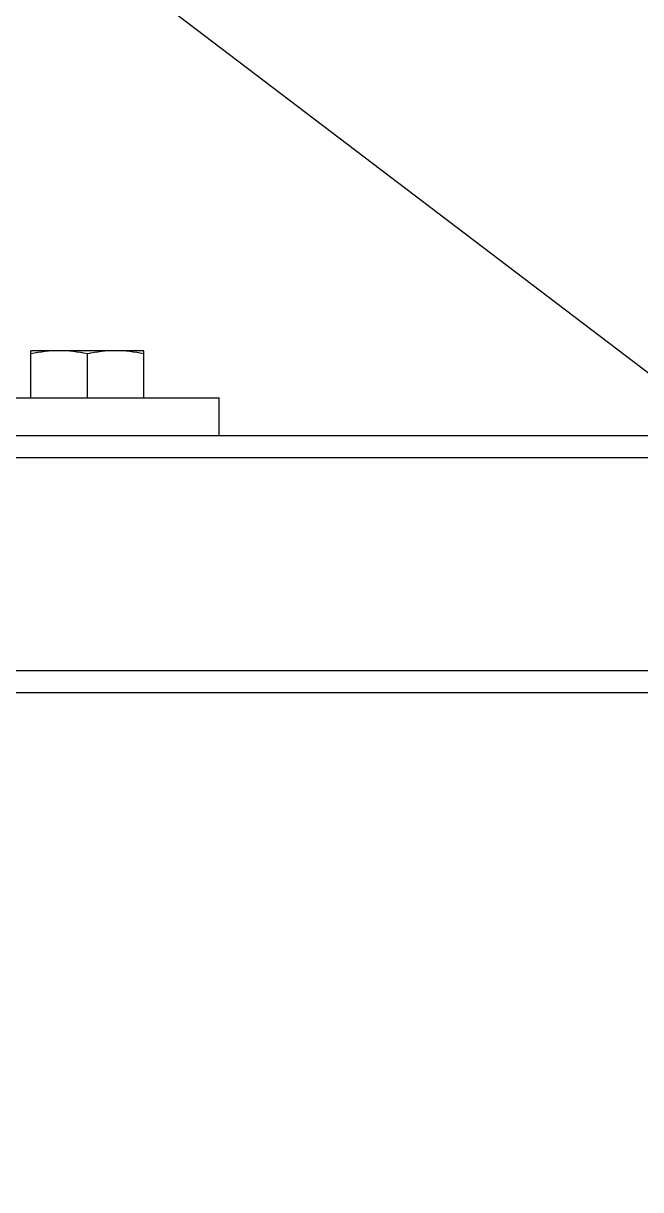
# Model space of a CAD drawing. Extents: x -1396510 to 1250330, y -1892470 to 1623980.
# Drawn here: x -1167875 to -1167406, y -51485 to -50600 of the extents above; entities that cross this region are included whole.
import ezdxf

# ---------------------------------------------------------------- set-up
doc = ezdxf.new("R2010")
doc.units = 0
doc.header["$LTSCALE"] = 1000
doc.header["$MEASUREMENT"] = 0
doc.styles.get("Standard").update_dxf_attribs({"font": 'gbenor.shx', "bigfont": 'gbcbig.shx'})
doc.dimstyles.get("Standard").update_dxf_attribs({"dimscale": 100, "dimtxt": 3.5, "dimasz": 1, "dimexe": 2.5, "dimexo": 3, "dimgap": 1.5, "dimtad": 1, "dimdec": 0, "dimzin": 0, "dimdsep": 46, "dimtxsty": 'Standard', "dimblk": 'ARCHTICK', "dimcen": 0.09, "dimadec": 0, "dimazin": 0, "dimtfac": 1, "dimtdec": 0, "dimtix": 1, "dimtmove": 2, "dimatfit": 3, "dimfxl": 0, "dimtolj": 1, "dimtzin": 0, "dimarcsym": 0})

# ---------------------------------------------------------------- blocks, each defined once
blk = doc.blocks.new('_ArchTick')
at = {"color": 0, "linetype": 'ByBlock', "const_width": 0.4}
blk.add_lwpolyline([(-0.5, -0.5), (0.5, 0.5)], dxfattribs=at)

msp = doc.modelspace()

# ---------------------------------------------------------------- linework, layer by layer
at = {"linetype": 'Continuous'}
for p, q in [((-1167783.6, -50848.32), (-1167869.27, -50848.32)), ((-1167869.27, -50884.01), (-1167869.27, -50848.32)), ((-1167826.43, -50884.01), (-1167826.43, -50850.73)), ((-1167783.6, -50884.01), (-1167783.6, -50848.32)), ((-1167921.63, -50884.01), (-1167726.48, -50884.01)), ((-1167726.48, -50912.57), (-1167726.48, -50884.01)), ((-1171296.27, -50912.57), (-1167012.52, -50912.57)), ((-1171296.27, -50929.23), (-1167012.52, -50929.23)), ((-1171296.27, -51091.06), (-1167012.52, -51091.06)), ((-1171008.35, -51107.72), (-1167300.45, -51107.72))]:
    msp.add_line(p, q, dxfattribs=at)
for points in [[(-1167847.85, -50848.32), (-1167855.04, -50848.32), (-1167862.24, -50849.25), (-1167869.27, -50850.73)], [(-1167826.43, -50850.73), (-1167833.46, -50849.25), (-1167840.67, -50848.32), (-1167847.85, -50848.32)], [(-1167805.01, -50848.32), (-1167812.2, -50848.32), (-1167819.4, -50849.25), (-1167826.43, -50850.73)], [(-1167783.6, -50850.73), (-1167790.63, -50849.25), (-1167797.83, -50848.32), (-1167805.01, -50848.32)]]:
    msp.add_open_spline(points, degree=3, dxfattribs=at)

# ---------------------------------------------------------------- leaders
msp.add_leader([(-1167964.46, -50436.6), (-1166585.17, -51484.94)], dimstyle='Standard', override={"dimgap": 20, "dimtad": 0})

doc.saveas('drawing.dxf')
